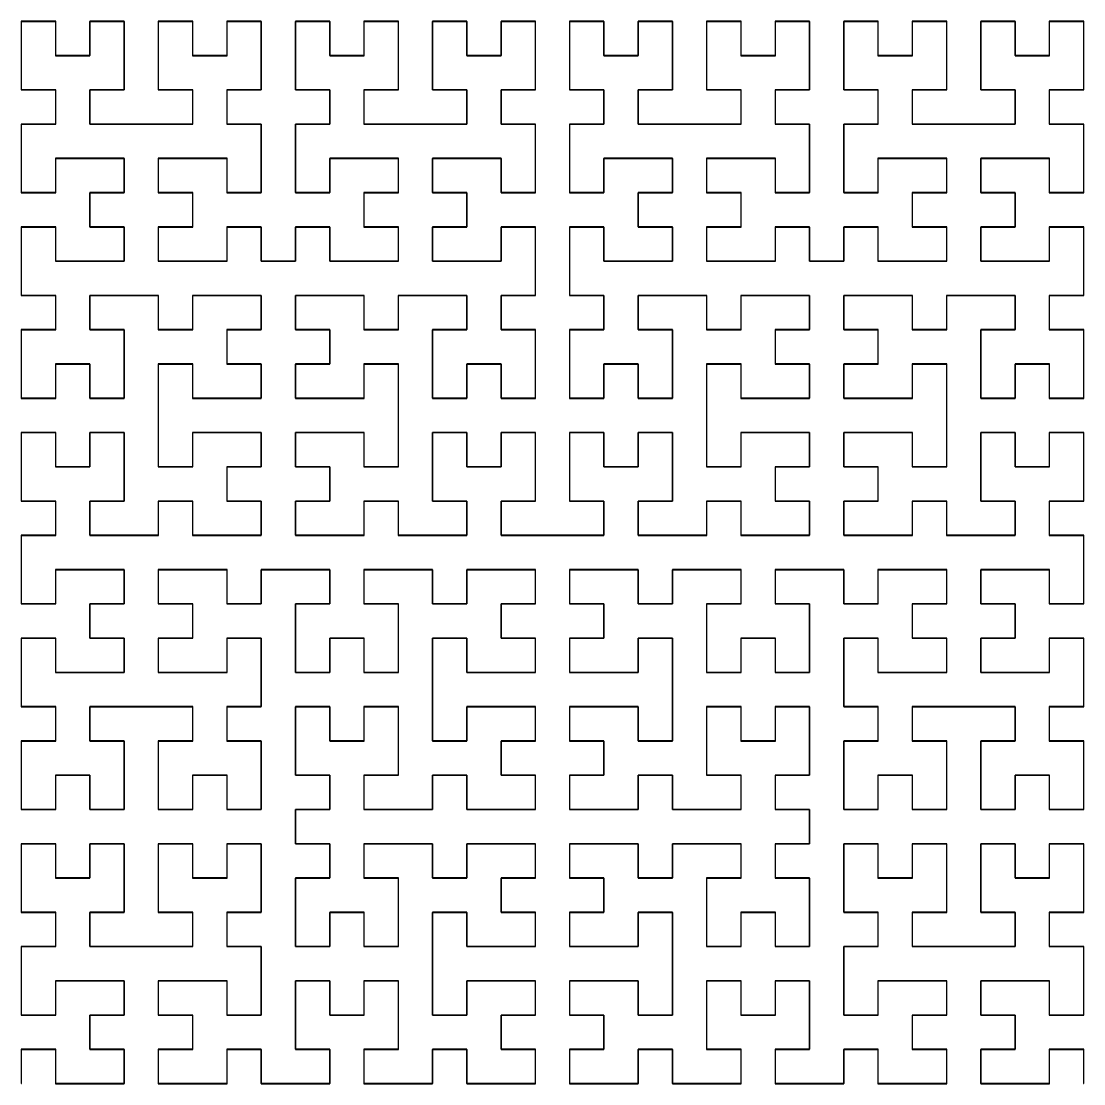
# Model space of a CAD drawing. Extents: x 5 to 20005, y 4 to 20004.
# Drawn here: x 9757.1 to 10253.1, y 9755.8 to 10251.8 of the extents above; entities that cross this region are included whole.
import ezdxf

# ---------------------------------------------------------------- set-up
doc = ezdxf.new("R2010")
doc.units = 0
doc.layers.add('LAYER1', color=4, linetype='CONTINUOUS')

msp = doc.modelspace()

# ---------------------------------------------------------------- linework, layer by layer
at = {"layer": 'LAYER1'}
msp.add_lwpolyline([(9757.15, 9755.8), (9757.15, 9771.76), (9773.07, 9771.76), (9773.07, 9755.76), (9805.15, 9755.76), (9805.15, 9771.84), (9789.15, 9771.84), (9789.15, 9787.76), (9805.15, 9787.76), (9805.15, 9803.84), (9773.07, 9803.84), (9773.07, 9787.84), (9757.15, 9787.84), (9757.15, 9819.76), (9773.15, 9819.76), (9773.15, 9835.84), (9757.15, 9835.84), (9757.15, 9867.76), (9773.07, 9867.76), (9773.07, 9851.76), (9789.15, 9851.76), (9789.15, 9867.76), (9805.07, 9867.76), (9805.07, 9835.84), (9789.07, 9835.84), (9789.07, 9819.76), (9821.11, 9819.76), (9837.15, 9819.76), (9837.15, 9835.84), (9821.15, 9835.84), (9821.15, 9867.76), (9837.07, 9867.76), (9837.07, 9851.76), (9853.15, 9851.76), (9853.15, 9867.76), (9869.07, 9867.76), (9869.07, 9835.84), (9853.07, 9835.84), (9853.07, 9819.76), (9869.07, 9819.76), (9869.07, 9787.84), (9853.15, 9787.84), (9853.15, 9803.84), (9821.07, 9803.84), (9821.07, 9787.76), (9837.07, 9787.76), (9837.07, 9771.84), (9821.07, 9771.84), (9821.07, 9755.76), (9853.15, 9755.76), (9853.15, 9771.76), (9869.07, 9771.76), (9869.07, 9755.76), (9885.11, 9755.76), (9901.15, 9755.76), (9901.15, 9771.84), (9885.15, 9771.84), (9885.15, 9803.76), (9901.07, 9803.76), (9901.07, 9787.76), (9917.15, 9787.76), (9917.15, 9803.76), (9933.07, 9803.76), (9933.07, 9771.84), (9917.07, 9771.84), (9917.07, 9755.76), (9949.15, 9755.76), (9949.15, 9771.76), (9965.07, 9771.76), (9965.07, 9755.76), (9997.15, 9755.76), (9997.15, 9771.84), (9981.15, 9771.84), (9981.15, 9787.76), (9997.15, 9787.76), (9997.15, 9803.84), (9965.07, 9803.84), (9965.07, 9787.84), (9949.15, 9787.84), (9949.15, 9803.8), (9949.15, 9835.76), (9965.07, 9835.76), (9965.07, 9819.76), (9997.15, 9819.76), (9997.15, 9835.84), (9981.15, 9835.84), (9981.15, 9851.76), (9997.15, 9851.76), (9997.15, 9867.84), (9965.07, 9867.84), (9965.07, 9851.84), (9949.15, 9851.84), (9949.15, 9867.84), (9917.07, 9867.84), (9917.07, 9851.76), (9933.07, 9851.76), (9933.07, 9819.84), (9917.15, 9819.84), (9917.15, 9835.84), (9901.07, 9835.84), (9901.07, 9819.84), (9885.15, 9819.84), (9885.15, 9851.76), (9901.15, 9851.76), (9901.15, 9867.84), (9885.15, 9867.84), (9885.15, 9883.76), (9901.15, 9883.76), (9901.15, 9899.84), (9885.15, 9899.84), (9885.15, 9931.76), (9901.07, 9931.76), (9901.07, 9915.76), (9917.15, 9915.76), (9917.15, 9931.76), (9933.07, 9931.76), (9933.07, 9899.84), (9917.07, 9899.84), (9917.07, 9883.76), (9949.15, 9883.76), (9949.15, 9899.76), (9965.07, 9899.76), (9965.07, 9883.76), (9997.15, 9883.76), (9997.15, 9899.84), (9981.15, 9899.84), (9981.15, 9915.76), (9997.15, 9915.76), (9997.15, 9931.84), (9965.07, 9931.84), (9965.07, 9915.84), (9949.15, 9915.84), (9949.15, 9947.8), (9949.15, 9963.76), (9965.07, 9963.76), (9965.07, 9947.76), (9997.15, 9947.76), (9997.15, 9963.84), (9981.15, 9963.84), (9981.15, 9979.76), (9997.15, 9979.76), (9997.15, 9995.84), (9965.07, 9995.84), (9965.07, 9979.84), (9949.15, 9979.84), (9949.15, 9995.84), (9917.07, 9995.84), (9917.07, 9979.76), (9933.07, 9979.76), (9933.07, 9947.84), (9917.15, 9947.84), (9917.15, 9963.84), (9901.07, 9963.84), (9901.07, 9947.84), (9885.15, 9947.84), (9885.15, 9979.76), (9901.15, 9979.76), (9901.15, 9995.84), (9885.11, 9995.84), (9869.07, 9995.84), (9869.07, 9979.84), (9853.15, 9979.84), (9853.15, 9995.84), (9821.07, 9995.84), (9821.07, 9979.76), (9837.07, 9979.76), (9837.07, 9963.84), (9821.07, 9963.84), (9821.07, 9947.76), (9853.15, 9947.76), (9853.15, 9963.76), (9869.07, 9963.76), (9869.07, 9931.84), (9853.07, 9931.84), (9853.07, 9915.76), (9869.07, 9915.76), (9869.07, 9883.84), (9853.15, 9883.84), (9853.15, 9899.84), (9837.07, 9899.84), (9837.07, 9883.84), (9821.15, 9883.84), (9821.15, 9915.76), (9837.15, 9915.76), (9837.15, 9931.84), (9821.11, 9931.84), (9789.07, 9931.84), (9789.07, 9915.76), (9805.07, 9915.76), (9805.07, 9883.84), (9789.15, 9883.84), (9789.15, 9899.84), (9773.07, 9899.84), (9773.07, 9883.84), (9757.15, 9883.84), (9757.15, 9915.76), (9773.15, 9915.76), (9773.15, 9931.84), (9757.15, 9931.84), (9757.15, 9963.76), (9773.07, 9963.76), (9773.07, 9947.76), (9805.15, 9947.76), (9805.15, 9963.84), (9789.15, 9963.84), (9789.15, 9979.76), (9805.15, 9979.76), (9805.15, 9995.84), (9773.07, 9995.84), (9773.07, 9979.84), (9757.15, 9979.84), (9757.15, 10011.76), (9773.15, 10011.76), (9773.15, 10027.84), (9757.15, 10027.84), (9757.15, 10059.76), (9773.07, 10059.76), (9773.07, 10043.76), (9789.15, 10043.76), (9789.15, 10059.76), (9805.07, 10059.76), (9805.07, 10027.84), (9789.07, 10027.84), (9789.07, 10011.76), (9821.15, 10011.76), (9821.15, 10027.76), (9837.07, 10027.76), (9837.07, 10011.76), (9869.15, 10011.76), (9869.15, 10027.84), (9853.15, 10027.84), (9853.15, 10043.76), (9869.15, 10043.76), (9869.15, 10059.84), (9837.07, 10059.84), (9837.07, 10043.84), (9821.15, 10043.84), (9821.15, 10059.8), (9821.15, 10091.76), (9837.07, 10091.76), (9837.07, 10075.76), (9869.15, 10075.76), (9869.15, 10091.84), (9853.15, 10091.84), (9853.15, 10107.76), (9869.15, 10107.76), (9869.15, 10123.84), (9837.07, 10123.84), (9837.07, 10107.84), (9821.15, 10107.84), (9821.15, 10123.84), (9789.07, 10123.84), (9789.07, 10107.76), (9805.07, 10107.76), (9805.07, 10075.84), (9789.15, 10075.84), (9789.15, 10091.84), (9773.07, 10091.84), (9773.07, 10075.84), (9757.15, 10075.84), (9757.15, 10107.76), (9773.15, 10107.76), (9773.15, 10123.84), (9757.15, 10123.84), (9757.15, 10139.8), (9757.15, 10155.76), (9773.07, 10155.76), (9773.07, 10139.76), (9805.15, 10139.76), (9805.15, 10155.84), (9789.15, 10155.84), (9789.15, 10171.76), (9805.15, 10171.76), (9805.15, 10187.84), (9773.07, 10187.84), (9773.07, 10171.84), (9757.15, 10171.84), (9757.15, 10203.76), (9773.15, 10203.76), (9773.15, 10219.84), (9757.15, 10219.84), (9757.15, 10251.76), (9773.07, 10251.76), (9773.07, 10235.76), (9789.15, 10235.76), (9789.15, 10251.76), (9805.07, 10251.76), (9805.07, 10219.84), (9789.07, 10219.84), (9789.07, 10203.76), (9821.11, 10203.76), (9837.15, 10203.76), (9837.15, 10219.84), (9821.15, 10219.84), (9821.15, 10251.76), (9837.07, 10251.76), (9837.07, 10235.76), (9853.15, 10235.76), (9853.15, 10251.76), (9869.07, 10251.76), (9869.07, 10219.84), (9853.07, 10219.84), (9853.07, 10203.76), (9869.07, 10203.76), (9869.07, 10171.84), (9853.15, 10171.84), (9853.15, 10187.84), (9821.07, 10187.84), (9821.07, 10171.76), (9837.07, 10171.76), (9837.07, 10155.84), (9821.07, 10155.84), (9821.07, 10139.76), (9853.15, 10139.76), (9853.15, 10155.76), (9869.07, 10155.76), (9869.07, 10139.76), (9885.15, 10139.76), (9885.15, 10155.76), (9901.07, 10155.76), (9901.07, 10139.76), (9933.15, 10139.76), (9933.15, 10155.84), (9917.15, 10155.84), (9917.15, 10171.76), (9933.15, 10171.76), (9933.15, 10187.84), (9901.07, 10187.84), (9901.07, 10171.84), (9885.15, 10171.84), (9885.15, 10203.76), (9901.15, 10203.76), (9901.15, 10219.84), (9885.15, 10219.84), (9885.15, 10251.76), (9901.07, 10251.76), (9901.07, 10235.76), (9917.15, 10235.76), (9917.15, 10251.76), (9933.07, 10251.76), (9933.07, 10219.84), (9917.07, 10219.84), (9917.07, 10203.76), (9933.11, 10203.76), (9965.15, 10203.76), (9965.15, 10219.84), (9949.15, 10219.84), (9949.15, 10251.76), (9965.07, 10251.76), (9965.07, 10235.76), (9981.15, 10235.76), (9981.15, 10251.76), (9997.07, 10251.76), (9997.07, 10219.84), (9981.07, 10219.84), (9981.07, 10203.76), (9997.07, 10203.76), (9997.07, 10171.84), (9981.15, 10171.84), (9981.15, 10187.84), (9949.07, 10187.84), (9949.07, 10171.76), (9965.07, 10171.76), (9965.07, 10155.84), (9949.07, 10155.84), (9949.07, 10139.76), (9981.15, 10139.76), (9981.15, 10155.76), (9997.07, 10155.76), (9997.07, 10123.84), (9981.07, 10123.84), (9981.07, 10107.76), (9997.07, 10107.76), (9997.07, 10075.84), (9981.15, 10075.84), (9981.15, 10091.84), (9965.07, 10091.84), (9965.07, 10075.84), (9949.15, 10075.84), (9949.15, 10107.76), (9965.15, 10107.76), (9965.15, 10123.84), (9933.07, 10123.84), (9933.07, 10107.84), (9917.15, 10107.84), (9917.15, 10123.84), (9885.07, 10123.84), (9885.07, 10107.76), (9901.07, 10107.76), (9901.07, 10091.84), (9885.07, 10091.84), (9885.07, 10075.76), (9917.15, 10075.76), (9917.15, 10091.76), (9933.07, 10091.76), (9933.07, 10059.8), (9933.07, 10043.84), (9917.15, 10043.84), (9917.15, 10059.84), (9885.07, 10059.84), (9885.07, 10043.76), (9901.07, 10043.76), (9901.07, 10027.84), (9885.07, 10027.84), (9885.07, 10011.76), (9917.15, 10011.76), (9917.15, 10027.76), (9933.07, 10027.76), (9933.07, 10011.76), (9965.15, 10011.76), (9965.15, 10027.84), (9949.15, 10027.84), (9949.15, 10059.76), (9965.07, 10059.76), (9965.07, 10043.76), (9981.15, 10043.76), (9981.15, 10059.76), (9997.07, 10059.76), (9997.07, 10027.84), (9981.07, 10027.84), (9981.07, 10011.76), (10013.11, 10011.76), (10029.15, 10011.76), (10029.15, 10027.84), (10013.15, 10027.84), (10013.15, 10059.76), (10029.07, 10059.76), (10029.07, 10043.76), (10045.15, 10043.76), (10045.15, 10059.76), (10061.07, 10059.76), (10061.07, 10027.84), (10045.07, 10027.84), (10045.07, 10011.76), (10077.15, 10011.76), (10077.15, 10027.76), (10093.07, 10027.76), (10093.07, 10011.76), (10125.15, 10011.76), (10125.15, 10027.84), (10109.15, 10027.84), (10109.15, 10043.76), (10125.15, 10043.76), (10125.15, 10059.84), (10093.07, 10059.84), (10093.07, 10043.84), (10077.15, 10043.84), (10077.15, 10059.8), (10077.15, 10091.76), (10093.07, 10091.76), (10093.07, 10075.76), (10125.15, 10075.76), (10125.15, 10091.84), (10109.15, 10091.84), (10109.15, 10107.76), (10125.15, 10107.76), (10125.15, 10123.84), (10093.07, 10123.84), (10093.07, 10107.84), (10077.15, 10107.84), (10077.15, 10123.84), (10045.07, 10123.84), (10045.07, 10107.76), (10061.07, 10107.76), (10061.07, 10075.84), (10045.15, 10075.84), (10045.15, 10091.84), (10029.07, 10091.84), (10029.07, 10075.84), (10013.15, 10075.84), (10013.15, 10107.76), (10029.15, 10107.76), (10029.15, 10123.84), (10013.15, 10123.84), (10013.15, 10155.76), (10029.07, 10155.76), (10029.07, 10139.76), (10061.15, 10139.76), (10061.15, 10155.84), (10045.15, 10155.84), (10045.15, 10171.76), (10061.15, 10171.76), (10061.15, 10187.84), (10029.07, 10187.84), (10029.07, 10171.84), (10013.15, 10171.84), (10013.15, 10203.76), (10029.15, 10203.76), (10029.15, 10219.84), (10013.15, 10219.84), (10013.15, 10251.76), (10029.07, 10251.76), (10029.07, 10235.76), (10045.15, 10235.76), (10045.15, 10251.76), (10061.07, 10251.76), (10061.07, 10219.84), (10045.07, 10219.84), (10045.07, 10203.76), (10077.11, 10203.76), (10093.15, 10203.76), (10093.15, 10219.84), (10077.15, 10219.84), (10077.15, 10251.76), (10093.07, 10251.76), (10093.07, 10235.76), (10109.15, 10235.76), (10109.15, 10251.76), (10125.07, 10251.76), (10125.07, 10219.84), (10109.07, 10219.84), (10109.07, 10203.76), (10125.07, 10203.76), (10125.07, 10171.84), (10109.15, 10171.84), (10109.15, 10187.84), (10077.07, 10187.84), (10077.07, 10171.76), (10093.07, 10171.76), (10093.07, 10155.84), (10077.07, 10155.84), (10077.07, 10139.76), (10109.15, 10139.76), (10109.15, 10155.76), (10125.07, 10155.76), (10125.07, 10139.76), (10141.15, 10139.76), (10141.15, 10155.76), (10157.07, 10155.76), (10157.07, 10139.76), (10189.15, 10139.76), (10189.15, 10155.84), (10173.15, 10155.84), (10173.15, 10171.76), (10189.15, 10171.76), (10189.15, 10187.84), (10157.07, 10187.84), (10157.07, 10171.84), (10141.15, 10171.84), (10141.15, 10203.76), (10157.15, 10203.76), (10157.15, 10219.84), (10141.15, 10219.84), (10141.15, 10251.76), (10157.07, 10251.76), (10157.07, 10235.76), (10173.15, 10235.76), (10173.15, 10251.76), (10189.07, 10251.76), (10189.07, 10219.84), (10173.07, 10219.84), (10173.07, 10203.76), (10189.11, 10203.76), (10221.15, 10203.76), (10221.15, 10219.84), (10205.15, 10219.84), (10205.15, 10251.76), (10221.07, 10251.76), (10221.07, 10235.76), (10237.15, 10235.76), (10237.15, 10251.76), (10253.07, 10251.76), (10253.07, 10219.84), (10237.07, 10219.84), (10237.07, 10203.76), (10253.07, 10203.76), (10253.07, 10171.84), (10237.15, 10171.84), (10237.15, 10187.84), (10205.07, 10187.84), (10205.07, 10171.76), (10221.07, 10171.76), (10221.07, 10155.84), (10205.07, 10155.84), (10205.07, 10139.76), (10237.15, 10139.76), (10237.15, 10155.76), (10253.07, 10155.76), (10253.07, 10139.8), (10253.07, 10123.84), (10237.07, 10123.84), (10237.07, 10107.76), (10253.07, 10107.76), (10253.07, 10075.84), (10237.15, 10075.84), (10237.15, 10091.84), (10221.07, 10091.84), (10221.07, 10075.84), (10205.15, 10075.84), (10205.15, 10107.76), (10221.15, 10107.76), (10221.15, 10123.84), (10189.07, 10123.84), (10189.07, 10107.84), (10173.15, 10107.84), (10173.15, 10123.84), (10141.07, 10123.84), (10141.07, 10107.76), (10157.07, 10107.76), (10157.07, 10091.84), (10141.07, 10091.84), (10141.07, 10075.76), (10173.15, 10075.76), (10173.15, 10091.76), (10189.07, 10091.76), (10189.07, 10059.8), (10189.07, 10043.84), (10173.15, 10043.84), (10173.15, 10059.84), (10141.07, 10059.84), (10141.07, 10043.76), (10157.07, 10043.76), (10157.07, 10027.84), (10141.07, 10027.84), (10141.07, 10011.76), (10173.15, 10011.76), (10173.15, 10027.76), (10189.07, 10027.76), (10189.07, 10011.76), (10221.15, 10011.76), (10221.15, 10027.84), (10205.15, 10027.84), (10205.15, 10059.76), (10221.07, 10059.76), (10221.07, 10043.76), (10237.15, 10043.76), (10237.15, 10059.76), (10253.07, 10059.76), (10253.07, 10027.84), (10237.07, 10027.84), (10237.07, 10011.76), (10253.07, 10011.76), (10253.07, 9979.84), (10237.15, 9979.84), (10237.15, 9995.84), (10205.07, 9995.84), (10205.07, 9979.76), (10221.07, 9979.76), (10221.07, 9963.84), (10205.07, 9963.84), (10205.07, 9947.76), (10237.15, 9947.76), (10237.15, 9963.76), (10253.07, 9963.76), (10253.07, 9931.84), (10237.07, 9931.84), (10237.07, 9915.76), (10253.07, 9915.76), (10253.07, 9883.84), (10237.15, 9883.84), (10237.15, 9899.84), (10221.07, 9899.84), (10221.07, 9883.84), (10205.15, 9883.84), (10205.15, 9915.76), (10221.15, 9915.76), (10221.15, 9931.84), (10189.11, 9931.84), (10173.07, 9931.84), (10173.07, 9915.76), (10189.07, 9915.76), (10189.07, 9883.84), (10173.15, 9883.84), (10173.15, 9899.84), (10157.07, 9899.84), (10157.07, 9883.84), (10141.15, 9883.84), (10141.15, 9915.76), (10157.15, 9915.76), (10157.15, 9931.84), (10141.15, 9931.84), (10141.15, 9963.76), (10157.07, 9963.76), (10157.07, 9947.76), (10189.15, 9947.76), (10189.15, 9963.84), (10173.15, 9963.84), (10173.15, 9979.76), (10189.15, 9979.76), (10189.15, 9995.84), (10157.07, 9995.84), (10157.07, 9979.84), (10141.15, 9979.84), (10141.15, 9995.84), (10125.11, 9995.84), (10109.07, 9995.84), (10109.07, 9979.76), (10125.07, 9979.76), (10125.07, 9947.84), (10109.15, 9947.84), (10109.15, 9963.84), (10093.07, 9963.84), (10093.07, 9947.84), (10077.15, 9947.84), (10077.15, 9979.76), (10093.15, 9979.76), (10093.15, 9995.84), (10061.07, 9995.84), (10061.07, 9979.84), (10045.15, 9979.84), (10045.15, 9995.84), (10013.07, 9995.84), (10013.07, 9979.76), (10029.07, 9979.76), (10029.07, 9963.84), (10013.07, 9963.84), (10013.07, 9947.76), (10045.15, 9947.76), (10045.15, 9963.76), (10061.07, 9963.76), (10061.07, 9947.8), (10061.07, 9915.84), (10045.15, 9915.84), (10045.15, 9931.84), (10013.07, 9931.84), (10013.07, 9915.76), (10029.07, 9915.76), (10029.07, 9899.84), (10013.07, 9899.84), (10013.07, 9883.76), (10045.15, 9883.76), (10045.15, 9899.76), (10061.07, 9899.76), (10061.07, 9883.76), (10093.15, 9883.76), (10093.15, 9899.84), (10077.15, 9899.84), (10077.15, 9931.76), (10093.07, 9931.76), (10093.07, 9915.76), (10109.15, 9915.76), (10109.15, 9931.76), (10125.07, 9931.76), (10125.07, 9899.84), (10109.07, 9899.84), (10109.07, 9883.76), (10125.07, 9883.76), (10125.07, 9867.84), (10109.07, 9867.84), (10109.07, 9851.76), (10125.07, 9851.76), (10125.07, 9819.84), (10109.15, 9819.84), (10109.15, 9835.84), (10093.07, 9835.84), (10093.07, 9819.84), (10077.15, 9819.84), (10077.15, 9851.76), (10093.15, 9851.76), (10093.15, 9867.84), (10061.07, 9867.84), (10061.07, 9851.84), (10045.15, 9851.84), (10045.15, 9867.84), (10013.07, 9867.84), (10013.07, 9851.76), (10029.07, 9851.76), (10029.07, 9835.84), (10013.07, 9835.84), (10013.07, 9819.76), (10045.15, 9819.76), (10045.15, 9835.76), (10061.07, 9835.76), (10061.07, 9803.8), (10061.07, 9787.84), (10045.15, 9787.84), (10045.15, 9803.84), (10013.07, 9803.84), (10013.07, 9787.76), (10029.07, 9787.76), (10029.07, 9771.84), (10013.07, 9771.84), (10013.07, 9755.76), (10045.15, 9755.76), (10045.15, 9771.76), (10061.07, 9771.76), (10061.07, 9755.76), (10093.15, 9755.76), (10093.15, 9771.84), (10077.15, 9771.84), (10077.15, 9803.76), (10093.07, 9803.76), (10093.07, 9787.76), (10109.15, 9787.76), (10109.15, 9803.76), (10125.07, 9803.76), (10125.07, 9771.84), (10109.07, 9771.84), (10109.07, 9755.76), (10125.11, 9755.76), (10141.15, 9755.76), (10141.15, 9771.76), (10157.07, 9771.76), (10157.07, 9755.76), (10189.15, 9755.76), (10189.15, 9771.84), (10173.15, 9771.84), (10173.15, 9787.76), (10189.15, 9787.76), (10189.15, 9803.84), (10157.07, 9803.84), (10157.07, 9787.84), (10141.15, 9787.84), (10141.15, 9819.76), (10157.15, 9819.76), (10157.15, 9835.84), (10141.15, 9835.84), (10141.15, 9867.76), (10157.07, 9867.76), (10157.07, 9851.76), (10173.15, 9851.76), (10173.15, 9867.76), (10189.07, 9867.76), (10189.07, 9835.84), (10173.07, 9835.84), (10173.07, 9819.76), (10189.11, 9819.76), (10221.15, 9819.76), (10221.15, 9835.84), (10205.15, 9835.84), (10205.15, 9867.76), (10221.07, 9867.76), (10221.07, 9851.76), (10237.15, 9851.76), (10237.15, 9867.76), (10253.07, 9867.76), (10253.07, 9835.84), (10237.07, 9835.84), (10237.07, 9819.76), (10253.07, 9819.76), (10253.07, 9787.84), (10237.15, 9787.84), (10237.15, 9803.84), (10205.07, 9803.84), (10205.07, 9787.76), (10221.07, 9787.76), (10221.07, 9771.84), (10205.07, 9771.84), (10205.07, 9755.76), (10237.15, 9755.76), (10237.15, 9771.76), (10253.07, 9771.76), (10253.07, 9755.8), (10253.15, 9755.8), (10253.15, 9771.84), (10237.07, 9771.84), (10237.07, 9755.84), (10205.15, 9755.84), (10205.15, 9771.76), (10221.15, 9771.76), (10221.15, 9787.84), (10205.15, 9787.84), (10205.15, 9803.76), (10237.07, 9803.76), (10237.07, 9787.76), (10253.15, 9787.76), (10253.15, 9819.84), (10237.15, 9819.84), (10237.15, 9835.76), (10253.15, 9835.76), (10253.15, 9867.84), (10237.07, 9867.84), (10237.07, 9851.84), (10221.15, 9851.84), (10221.15, 9867.84), (10205.07, 9867.84), (10205.07, 9835.76), (10221.07, 9835.76), (10221.07, 9819.84), (10189.11, 9819.84), (10173.15, 9819.84), (10173.15, 9835.76), (10189.15, 9835.76), (10189.15, 9867.84), (10173.07, 9867.84), (10173.07, 9851.84), (10157.15, 9851.84), (10157.15, 9867.84), (10141.07, 9867.84), (10141.07, 9835.76), (10157.07, 9835.76), (10157.07, 9819.84), (10141.07, 9819.84), (10141.07, 9787.76), (10157.15, 9787.76), (10157.15, 9803.76), (10189.07, 9803.76), (10189.07, 9787.84), (10173.07, 9787.84), (10173.07, 9771.76), (10189.07, 9771.76), (10189.07, 9755.84), (10157.15, 9755.84), (10157.15, 9771.84), (10141.07, 9771.84), (10141.07, 9755.84), (10125.11, 9755.84), (10109.15, 9755.84), (10109.15, 9771.76), (10125.15, 9771.76), (10125.15, 9803.84), (10109.07, 9803.84), (10109.07, 9787.84), (10093.15, 9787.84), (10093.15, 9803.84), (10077.07, 9803.84), (10077.07, 9771.76), (10093.07, 9771.76), (10093.07, 9755.84), (10061.15, 9755.84), (10061.15, 9771.84), (10045.07, 9771.84), (10045.07, 9755.84), (10013.15, 9755.84), (10013.15, 9771.76), (10029.15, 9771.76), (10029.15, 9787.84), (10013.15, 9787.84), (10013.15, 9803.76), (10045.07, 9803.76), (10045.07, 9787.76), (10061.15, 9787.76), (10061.15, 9803.8), (10061.15, 9835.84), (10045.07, 9835.84), (10045.07, 9819.84), (10013.15, 9819.84), (10013.15, 9835.76), (10029.15, 9835.76), (10029.15, 9851.84), (10013.15, 9851.84), (10013.15, 9867.76), (10045.07, 9867.76), (10045.07, 9851.76), (10061.15, 9851.76), (10061.15, 9867.76), (10093.07, 9867.76), (10093.07, 9851.84), (10077.07, 9851.84), (10077.07, 9819.76), (10093.15, 9819.76), (10093.15, 9835.76), (10109.07, 9835.76), (10109.07, 9819.76), (10125.15, 9819.76), (10125.15, 9851.84), (10109.15, 9851.84), (10109.15, 9867.76), (10125.15, 9867.76), (10125.15, 9883.84), (10109.15, 9883.84), (10109.15, 9899.76), (10125.15, 9899.76), (10125.15, 9931.84), (10109.07, 9931.84), (10109.07, 9915.84), (10093.15, 9915.84), (10093.15, 9931.84), (10077.07, 9931.84), (10077.07, 9899.76), (10093.07, 9899.76), (10093.07, 9883.84), (10061.15, 9883.84), (10061.15, 9899.84), (10045.07, 9899.84), (10045.07, 9883.84), (10013.15, 9883.84), (10013.15, 9899.76), (10029.15, 9899.76), (10029.15, 9915.84), (10013.15, 9915.84), (10013.15, 9931.76), (10045.07, 9931.76), (10045.07, 9915.76), (10061.15, 9915.76), (10061.15, 9947.8), (10061.15, 9963.84), (10045.07, 9963.84), (10045.07, 9947.84), (10013.15, 9947.84), (10013.15, 9963.76), (10029.15, 9963.76), (10029.15, 9979.84), (10013.15, 9979.84), (10013.15, 9995.76), (10045.07, 9995.76), (10045.07, 9979.76), (10061.15, 9979.76), (10061.15, 9995.76), (10093.07, 9995.76), (10093.07, 9979.84), (10077.07, 9979.84), (10077.07, 9947.76), (10093.15, 9947.76), (10093.15, 9963.76), (10109.07, 9963.76), (10109.07, 9947.76), (10125.15, 9947.76), (10125.15, 9979.84), (10109.15, 9979.84), (10109.15, 9995.76), (10125.11, 9995.76), (10141.07, 9995.76), (10141.07, 9979.76), (10157.15, 9979.76), (10157.15, 9995.76), (10189.07, 9995.76), (10189.07, 9979.84), (10173.07, 9979.84), (10173.07, 9963.76), (10189.07, 9963.76), (10189.07, 9947.84), (10157.15, 9947.84), (10157.15, 9963.84), (10141.07, 9963.84), (10141.07, 9931.76), (10157.07, 9931.76), (10157.07, 9915.84), (10141.07, 9915.84), (10141.07, 9883.76), (10157.15, 9883.76), (10157.15, 9899.76), (10173.07, 9899.76), (10173.07, 9883.76), (10189.15, 9883.76), (10189.15, 9915.84), (10173.15, 9915.84), (10173.15, 9931.76), (10189.11, 9931.76), (10221.07, 9931.76), (10221.07, 9915.84), (10205.07, 9915.84), (10205.07, 9883.76), (10221.15, 9883.76), (10221.15, 9899.76), (10237.07, 9899.76), (10237.07, 9883.76), (10253.15, 9883.76), (10253.15, 9915.84), (10237.15, 9915.84), (10237.15, 9931.76), (10253.15, 9931.76), (10253.15, 9963.84), (10237.07, 9963.84), (10237.07, 9947.84), (10205.15, 9947.84), (10205.15, 9963.76), (10221.15, 9963.76), (10221.15, 9979.84), (10205.15, 9979.84), (10205.15, 9995.76), (10237.07, 9995.76), (10237.07, 9979.76), (10253.15, 9979.76), (10253.15, 10011.84), (10237.15, 10011.84), (10237.15, 10027.76), (10253.15, 10027.76), (10253.15, 10059.84), (10237.07, 10059.84), (10237.07, 10043.84), (10221.15, 10043.84), (10221.15, 10059.84), (10205.07, 10059.84), (10205.07, 10027.76), (10221.07, 10027.76), (10221.07, 10011.84), (10189.15, 10011.84), (10189.15, 10027.84), (10173.07, 10027.84), (10173.07, 10011.84), (10141.15, 10011.84), (10141.15, 10027.76), (10157.15, 10027.76), (10157.15, 10043.84), (10141.15, 10043.84), (10141.15, 10059.76), (10173.07, 10059.76), (10173.07, 10043.76), (10189.15, 10043.76), (10189.15, 10059.8), (10189.15, 10091.84), (10173.07, 10091.84), (10173.07, 10075.84), (10141.15, 10075.84), (10141.15, 10091.76), (10157.15, 10091.76), (10157.15, 10107.84), (10141.15, 10107.84), (10141.15, 10123.76), (10173.07, 10123.76), (10173.07, 10107.76), (10189.15, 10107.76), (10189.15, 10123.76), (10221.07, 10123.76), (10221.07, 10107.84), (10205.07, 10107.84), (10205.07, 10075.76), (10221.15, 10075.76), (10221.15, 10091.76), (10237.07, 10091.76), (10237.07, 10075.76), (10253.15, 10075.76), (10253.15, 10107.84), (10237.15, 10107.84), (10237.15, 10123.76), (10253.15, 10123.76), (10253.15, 10139.8), (10253.15, 10155.84), (10237.07, 10155.84), (10237.07, 10139.84), (10205.15, 10139.84), (10205.15, 10155.76), (10221.15, 10155.76), (10221.15, 10171.84), (10205.15, 10171.84), (10205.15, 10187.76), (10237.07, 10187.76), (10237.07, 10171.76), (10253.15, 10171.76), (10253.15, 10203.84), (10237.15, 10203.84), (10237.15, 10219.76), (10253.15, 10219.76), (10253.15, 10251.84), (10237.07, 10251.84), (10237.07, 10235.84), (10221.15, 10235.84), (10221.15, 10251.84), (10205.07, 10251.84), (10205.07, 10219.76), (10221.07, 10219.76), (10221.07, 10203.84), (10189.11, 10203.84), (10173.15, 10203.84), (10173.15, 10219.76), (10189.15, 10219.76), (10189.15, 10251.84), (10173.07, 10251.84), (10173.07, 10235.84), (10157.15, 10235.84), (10157.15, 10251.84), (10141.07, 10251.84), (10141.07, 10219.76), (10157.07, 10219.76), (10157.07, 10203.84), (10141.07, 10203.84), (10141.07, 10171.76), (10157.15, 10171.76), (10157.15, 10187.76), (10189.07, 10187.76), (10189.07, 10171.84), (10173.07, 10171.84), (10173.07, 10155.76), (10189.07, 10155.76), (10189.07, 10139.84), (10157.15, 10139.84), (10157.15, 10155.84), (10141.07, 10155.84), (10141.07, 10139.84), (10125.15, 10139.84), (10125.15, 10155.84), (10109.07, 10155.84), (10109.07, 10139.84), (10077.15, 10139.84), (10077.15, 10155.76), (10093.15, 10155.76), (10093.15, 10171.84), (10077.15, 10171.84), (10077.15, 10187.76), (10109.07, 10187.76), (10109.07, 10171.76), (10125.15, 10171.76), (10125.15, 10203.84), (10109.15, 10203.84), (10109.15, 10219.76), (10125.15, 10219.76), (10125.15, 10251.84), (10109.07, 10251.84), (10109.07, 10235.84), (10093.15, 10235.84), (10093.15, 10251.84), (10077.07, 10251.84), (10077.07, 10219.76), (10093.07, 10219.76), (10093.07, 10203.84), (10077.11, 10203.84), (10045.15, 10203.84), (10045.15, 10219.76), (10061.15, 10219.76), (10061.15, 10251.84), (10045.07, 10251.84), (10045.07, 10235.84), (10029.15, 10235.84), (10029.15, 10251.84), (10013.07, 10251.84), (10013.07, 10219.76), (10029.07, 10219.76), (10029.07, 10203.84), (10013.07, 10203.84), (10013.07, 10171.76), (10029.15, 10171.76), (10029.15, 10187.76), (10061.07, 10187.76), (10061.07, 10171.84), (10045.07, 10171.84), (10045.07, 10155.76), (10061.07, 10155.76), (10061.07, 10139.84), (10029.15, 10139.84), (10029.15, 10155.84), (10013.07, 10155.84), (10013.07, 10123.76), (10029.07, 10123.76), (10029.07, 10107.84), (10013.07, 10107.84), (10013.07, 10075.76), (10029.15, 10075.76), (10029.15, 10091.76), (10045.07, 10091.76), (10045.07, 10075.76), (10061.15, 10075.76), (10061.15, 10107.84), (10045.15, 10107.84), (10045.15, 10123.76), (10077.07, 10123.76), (10077.07, 10107.76), (10093.15, 10107.76), (10093.15, 10123.76), (10125.07, 10123.76), (10125.07, 10107.84), (10109.07, 10107.84), (10109.07, 10091.76), (10125.07, 10091.76), (10125.07, 10075.84), (10093.15, 10075.84), (10093.15, 10091.84), (10077.07, 10091.84), (10077.07, 10059.8), (10077.07, 10043.76), (10093.15, 10043.76), (10093.15, 10059.76), (10125.07, 10059.76), (10125.07, 10043.84), (10109.07, 10043.84), (10109.07, 10027.76), (10125.07, 10027.76), (10125.07, 10011.84), (10093.15, 10011.84), (10093.15, 10027.84), (10077.07, 10027.84), (10077.07, 10011.84), (10045.15, 10011.84), (10045.15, 10027.76), (10061.15, 10027.76), (10061.15, 10059.84), (10045.07, 10059.84), (10045.07, 10043.84), (10029.15, 10043.84), (10029.15, 10059.84), (10013.07, 10059.84), (10013.07, 10027.76), (10029.07, 10027.76), (10029.07, 10011.84), (10013.11, 10011.84), (9981.15, 10011.84), (9981.15, 10027.76), (9997.15, 10027.76), (9997.15, 10059.84), (9981.07, 10059.84), (9981.07, 10043.84), (9965.15, 10043.84), (9965.15, 10059.84), (9949.07, 10059.84), (9949.07, 10027.76), (9965.07, 10027.76), (9965.07, 10011.84), (9933.15, 10011.84), (9933.15, 10027.84), (9917.07, 10027.84), (9917.07, 10011.84), (9885.15, 10011.84), (9885.15, 10027.76), (9901.15, 10027.76), (9901.15, 10043.84), (9885.15, 10043.84), (9885.15, 10059.76), (9917.07, 10059.76), (9917.07, 10043.76), (9933.15, 10043.76), (9933.15, 10059.8), (9933.15, 10091.84), (9917.07, 10091.84), (9917.07, 10075.84), (9885.15, 10075.84), (9885.15, 10091.76), (9901.15, 10091.76), (9901.15, 10107.84), (9885.15, 10107.84), (9885.15, 10123.76), (9917.07, 10123.76), (9917.07, 10107.76), (9933.15, 10107.76), (9933.15, 10123.76), (9965.07, 10123.76), (9965.07, 10107.84), (9949.07, 10107.84), (9949.07, 10075.76), (9965.15, 10075.76), (9965.15, 10091.76), (9981.07, 10091.76), (9981.07, 10075.76), (9997.15, 10075.76), (9997.15, 10107.84), (9981.15, 10107.84), (9981.15, 10123.76), (9997.15, 10123.76), (9997.15, 10155.84), (9981.07, 10155.84), (9981.07, 10139.84), (9949.15, 10139.84), (9949.15, 10155.76), (9965.15, 10155.76), (9965.15, 10171.84), (9949.15, 10171.84), (9949.15, 10187.76), (9981.07, 10187.76), (9981.07, 10171.76), (9997.15, 10171.76), (9997.15, 10203.84), (9981.15, 10203.84), (9981.15, 10219.76), (9997.15, 10219.76), (9997.15, 10251.84), (9981.07, 10251.84), (9981.07, 10235.84), (9965.15, 10235.84), (9965.15, 10251.84), (9949.07, 10251.84), (9949.07, 10219.76), (9965.07, 10219.76), (9965.07, 10203.84), (9933.11, 10203.84), (9917.15, 10203.84), (9917.15, 10219.76), (9933.15, 10219.76), (9933.15, 10251.84), (9917.07, 10251.84), (9917.07, 10235.84), (9901.15, 10235.84), (9901.15, 10251.84), (9885.07, 10251.84), (9885.07, 10219.76), (9901.07, 10219.76), (9901.07, 10203.84), (9885.07, 10203.84), (9885.07, 10171.76), (9901.15, 10171.76), (9901.15, 10187.76), (9933.07, 10187.76), (9933.07, 10171.84), (9917.07, 10171.84), (9917.07, 10155.76), (9933.07, 10155.76), (9933.07, 10139.84), (9901.15, 10139.84), (9901.15, 10155.84), (9885.07, 10155.84), (9885.07, 10139.84), (9869.15, 10139.84), (9869.15, 10155.84), (9853.07, 10155.84), (9853.07, 10139.84), (9821.15, 10139.84), (9821.15, 10155.76), (9837.15, 10155.76), (9837.15, 10171.84), (9821.15, 10171.84), (9821.15, 10187.76), (9853.07, 10187.76), (9853.07, 10171.76), (9869.15, 10171.76), (9869.15, 10203.84), (9853.15, 10203.84), (9853.15, 10219.76), (9869.15, 10219.76), (9869.15, 10251.84), (9853.07, 10251.84), (9853.07, 10235.84), (9837.15, 10235.84), (9837.15, 10251.84), (9821.07, 10251.84), (9821.07, 10219.76), (9837.07, 10219.76), (9837.07, 10203.84), (9821.11, 10203.84), (9789.15, 10203.84), (9789.15, 10219.76), (9805.15, 10219.76), (9805.15, 10251.84), (9789.07, 10251.84), (9789.07, 10235.84), (9773.15, 10235.84), (9773.15, 10251.84), (9757.07, 10251.84), (9757.07, 10219.76), (9773.07, 10219.76), (9773.07, 10203.84), (9757.07, 10203.84), (9757.07, 10171.76), (9773.15, 10171.76), (9773.15, 10187.76), (9805.07, 10187.76), (9805.07, 10171.84), (9789.07, 10171.84), (9789.07, 10155.76), (9805.07, 10155.76), (9805.07, 10139.84), (9773.15, 10139.84), (9773.15, 10155.84), (9757.07, 10155.84), (9757.07, 10139.8), (9757.07, 10123.76), (9773.07, 10123.76), (9773.07, 10107.84), (9757.07, 10107.84), (9757.07, 10075.76), (9773.15, 10075.76), (9773.15, 10091.76), (9789.07, 10091.76), (9789.07, 10075.76), (9805.15, 10075.76), (9805.15, 10107.84), (9789.15, 10107.84), (9789.15, 10123.76), (9821.07, 10123.76), (9821.07, 10107.76), (9837.15, 10107.76), (9837.15, 10123.76), (9869.07, 10123.76), (9869.07, 10107.84), (9853.07, 10107.84), (9853.07, 10091.76), (9869.07, 10091.76), (9869.07, 10075.84), (9837.15, 10075.84), (9837.15, 10091.84), (9821.07, 10091.84), (9821.07, 10059.8), (9821.07, 10043.76), (9837.15, 10043.76), (9837.15, 10059.76), (9869.07, 10059.76), (9869.07, 10043.84), (9853.07, 10043.84), (9853.07, 10027.76), (9869.07, 10027.76), (9869.07, 10011.84), (9837.15, 10011.84), (9837.15, 10027.84), (9821.07, 10027.84), (9821.07, 10011.84), (9789.15, 10011.84), (9789.15, 10027.76), (9805.15, 10027.76), (9805.15, 10059.84), (9789.07, 10059.84), (9789.07, 10043.84), (9773.15, 10043.84), (9773.15, 10059.84), (9757.07, 10059.84), (9757.07, 10027.76), (9773.07, 10027.76), (9773.07, 10011.84), (9757.07, 10011.84), (9757.07, 9979.76), (9773.15, 9979.76), (9773.15, 9995.76), (9805.07, 9995.76), (9805.07, 9979.84), (9789.07, 9979.84), (9789.07, 9963.76), (9805.07, 9963.76), (9805.07, 9947.84), (9773.15, 9947.84), (9773.15, 9963.84), (9757.07, 9963.84), (9757.07, 9931.76), (9773.07, 9931.76), (9773.07, 9915.84), (9757.07, 9915.84), (9757.07, 9883.76), (9773.15, 9883.76), (9773.15, 9899.76), (9789.07, 9899.76), (9789.07, 9883.76), (9805.15, 9883.76), (9805.15, 9915.84), (9789.15, 9915.84), (9789.15, 9931.76), (9821.11, 9931.76), (9837.07, 9931.76), (9837.07, 9915.84), (9821.07, 9915.84), (9821.07, 9883.76), (9837.15, 9883.76), (9837.15, 9899.76), (9853.07, 9899.76), (9853.07, 9883.76), (9869.15, 9883.76), (9869.15, 9915.84), (9853.15, 9915.84), (9853.15, 9931.76), (9869.15, 9931.76), (9869.15, 9963.84), (9853.07, 9963.84), (9853.07, 9947.84), (9821.15, 9947.84), (9821.15, 9963.76), (9837.15, 9963.76), (9837.15, 9979.84), (9821.15, 9979.84), (9821.15, 9995.76), (9853.07, 9995.76), (9853.07, 9979.76), (9869.15, 9979.76), (9869.15, 9995.76), (9885.11, 9995.76), (9901.07, 9995.76), (9901.07, 9979.84), (9885.07, 9979.84), (9885.07, 9947.76), (9901.15, 9947.76), (9901.15, 9963.76), (9917.07, 9963.76), (9917.07, 9947.76), (9933.15, 9947.76), (9933.15, 9979.84), (9917.15, 9979.84), (9917.15, 9995.76), (9949.07, 9995.76), (9949.07, 9979.76), (9965.15, 9979.76), (9965.15, 9995.76), (9997.07, 9995.76), (9997.07, 9979.84), (9981.07, 9979.84), (9981.07, 9963.76), (9997.07, 9963.76), (9997.07, 9947.84), (9965.15, 9947.84), (9965.15, 9963.84), (9949.07, 9963.84), (9949.07, 9947.8), (9949.07, 9915.76), (9965.15, 9915.76), (9965.15, 9931.76), (9997.07, 9931.76), (9997.07, 9915.84), (9981.07, 9915.84), (9981.07, 9899.76), (9997.07, 9899.76), (9997.07, 9883.84), (9965.15, 9883.84), (9965.15, 9899.84), (9949.07, 9899.84), (9949.07, 9883.84), (9917.15, 9883.84), (9917.15, 9899.76), (9933.15, 9899.76), (9933.15, 9931.84), (9917.07, 9931.84), (9917.07, 9915.84), (9901.15, 9915.84), (9901.15, 9931.84), (9885.07, 9931.84), (9885.07, 9899.76), (9901.07, 9899.76), (9901.07, 9883.84), (9885.07, 9883.84), (9885.07, 9867.76), (9901.07, 9867.76), (9901.07, 9851.84), (9885.07, 9851.84), (9885.07, 9819.76), (9901.15, 9819.76), (9901.15, 9835.76), (9917.07, 9835.76), (9917.07, 9819.76), (9933.15, 9819.76), (9933.15, 9851.84), (9917.15, 9851.84), (9917.15, 9867.76), (9949.07, 9867.76), (9949.07, 9851.76), (9965.15, 9851.76), (9965.15, 9867.76), (9997.07, 9867.76), (9997.07, 9851.84), (9981.07, 9851.84), (9981.07, 9835.76), (9997.07, 9835.76), (9997.07, 9819.84), (9965.15, 9819.84), (9965.15, 9835.84), (9949.07, 9835.84), (9949.07, 9803.8), (9949.07, 9787.76), (9965.15, 9787.76), (9965.15, 9803.76), (9997.07, 9803.76), (9997.07, 9787.84), (9981.07, 9787.84), (9981.07, 9771.76), (9997.07, 9771.76), (9997.07, 9755.84), (9965.15, 9755.84), (9965.15, 9771.84), (9949.07, 9771.84), (9949.07, 9755.84), (9917.15, 9755.84), (9917.15, 9771.76), (9933.15, 9771.76), (9933.15, 9803.84), (9917.07, 9803.84), (9917.07, 9787.84), (9901.15, 9787.84), (9901.15, 9803.84), (9885.07, 9803.84), (9885.07, 9771.76), (9901.07, 9771.76), (9901.07, 9755.84), (9885.11, 9755.84), (9869.15, 9755.84), (9869.15, 9771.84), (9853.07, 9771.84), (9853.07, 9755.84), (9821.15, 9755.84), (9821.15, 9771.76), (9837.15, 9771.76), (9837.15, 9787.84), (9821.15, 9787.84), (9821.15, 9803.76), (9853.07, 9803.76), (9853.07, 9787.76), (9869.15, 9787.76), (9869.15, 9819.84), (9853.15, 9819.84), (9853.15, 9835.76), (9869.15, 9835.76), (9869.15, 9867.84), (9853.07, 9867.84), (9853.07, 9851.84), (9837.15, 9851.84), (9837.15, 9867.84), (9821.07, 9867.84), (9821.07, 9835.76), (9837.07, 9835.76), (9837.07, 9819.84), (9821.11, 9819.84), (9789.15, 9819.84), (9789.15, 9835.76), (9805.15, 9835.76), (9805.15, 9867.84), (9789.07, 9867.84), (9789.07, 9851.84), (9773.15, 9851.84), (9773.15, 9867.84), (9757.07, 9867.84), (9757.07, 9835.76), (9773.07, 9835.76), (9773.07, 9819.84), (9757.07, 9819.84), (9757.07, 9787.76), (9773.15, 9787.76), (9773.15, 9803.76), (9805.07, 9803.76), (9805.07, 9787.84), (9789.07, 9787.84), (9789.07, 9771.76), (9805.07, 9771.76), (9805.07, 9755.84), (9773.15, 9755.84), (9773.15, 9771.84), (9757.07, 9771.84), (9757.07, 9755.8)], close=True, dxfattribs=at)

doc.saveas('drawing.dxf')
